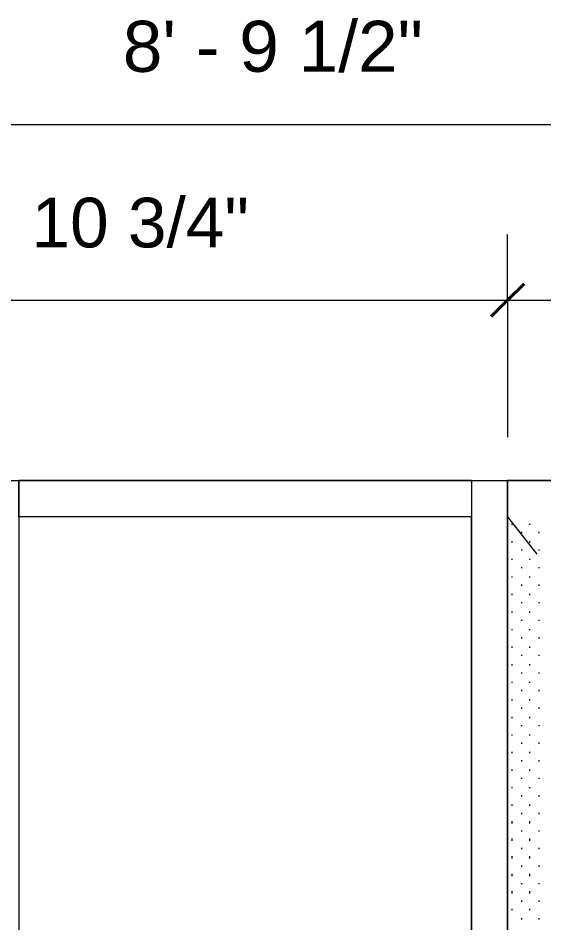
# Model space of a CAD drawing. Header units: inches. Extents: x -6061 to 13621, y -296 to 7483.
# Drawn here: x -5287.7 to -5251.7, y -122.8 to -60.9 of the extents above; entities that cross this region are included whole.
import ezdxf

# ---------------------------------------------------------------- set-up
doc = ezdxf.new("R2010")
doc.units = ezdxf.units.IN
doc.header["$MEASUREMENT"] = 0
doc.layers.get('0').update_dxf_attribs({"linetype": 'CONTINUOUS'})
doc.styles.add('Arial$001H0', font='arial.ttf')

msp = doc.modelspace()

# ---------------------------------------------------------------- linework, layer by layer
at = {"color": 7, "linetype": 'Continuous', "lineweight": 9, "true_color": 0x000007}
for p, q in [((-5325.86791, -68.18824), (-5215.90366, -68.18824)), ((-5254.18691, -80.20181), (-5254.18691, -75.71674)), ((-5254.18691, -80.20181), (-5254.18691, -75.71674)), ((-5288.8661, -80.20181), (-5251.94438, -80.20181)), ((-5256.42945, -80.20181), (-5215.90366, -80.20181)), ((-5254.18691, -80.20181), (-5254.18691, -89.5724)), ((-5254.18691, -80.20181), (-5254.18691, -89.5724)), ((-5290.14755, -92.53575), (-5287.66474, -92.53575)), ((-5287.66474, -95.01855), (-5287.66474, -92.53575)), ((-5256.66972, -92.53575), (-5287.66474, -92.53575)), ((-5287.66474, -92.53575), (-5287.66474, -184.55973)), ((-5256.66972, -92.53575), (-5254.18691, -92.53575)), ((-5256.66972, -92.53575), (-5256.66972, -184.55973)), ((-5256.66972, -92.53575), (-5256.66972, -95.01855)), ((-5254.18691, -95.01855), (-5254.18691, -92.53575)), ((-5218.14619, -92.53575), (-5254.18691, -92.53575)), ((-5254.18691, -92.53575), (-5254.18691, -184.55973)), ((-5256.66972, -95.01855), (-5287.66474, -95.01855)), ((-5287.66474, -95.01855), (-5287.66474, -182.07692)), ((-5256.66972, -95.01855), (-5287.66474, -95.01855)), ((-5256.66972, -182.07692), (-5256.66972, -95.01855)), ((-5254.18691, -95.01855), (-5252.18465, -97.58145)), ((-5254.18691, -184.55973), (-5254.18691, -95.01855))]:
    msp.add_line(p, q, dxfattribs=at)
at = {"color": 7, "linetype": 'Continuous', "lineweight": 40, "true_color": 0x000007}
for q in [(-5253.06565, -79.08054), (-5253.06565, -79.08054), (-5255.30818, -81.32308), (-5255.30818, -81.32308)]:
    msp.add_line((-5254.18691, -80.20181), q, dxfattribs=at)
at = {"color": 7, "linetype": 'Continuous', "lineweight": 18, "true_color": 0x000007}
msp.add_line((-5323.62538, -92.53575), (-5215.66338, -92.53575), dxfattribs=at)
at = {"color": 7, "linetype": 'Continuous', "lineweight": 9, "true_color": 0xffffff}
for p, q in [((-5253.86655, -95.57919), (-5253.86655, -95.4991)), ((-5252.66519, -95.57919), (-5252.66519, -95.4991)), ((-5253.22583, -96.13982), (-5253.22583, -96.05973)), ((-5252.02447, -96.13982), (-5252.02447, -96.05973)), ((-5253.86655, -96.78054), (-5253.86655, -96.70045)), ((-5252.66519, -96.78054), (-5252.66519, -96.70045)), ((-5253.22583, -97.34118), (-5253.22583, -97.26109)), ((-5252.02447, -97.34118), (-5252.02447, -97.26109)), ((-5253.86655, -97.9819), (-5253.86655, -97.90181)), ((-5252.66519, -97.9819), (-5252.66519, -97.90181)), ((-5253.22583, -98.54253), (-5253.22583, -98.46244)), ((-5252.02447, -98.54253), (-5252.02447, -98.46244)), ((-5253.86655, -99.18326), (-5253.86655, -99.10317)), ((-5252.66519, -99.18326), (-5252.66519, -99.10317)), ((-5253.22583, -99.74389), (-5253.22583, -99.6638)), ((-5252.02447, -99.74389), (-5252.02447, -99.6638)), ((-5253.86655, -100.38462), (-5253.86655, -100.30453)), ((-5253.22583, -100.94525), (-5253.22583, -100.86516)), ((-5252.66519, -100.38462), (-5252.66519, -100.30453)), ((-5252.02447, -100.94525), (-5252.02447, -100.86516)), ((-5253.86655, -101.58597), (-5253.86655, -101.50588)), ((-5252.66519, -101.58597), (-5252.66519, -101.50588)), ((-5253.22583, -102.14661), (-5253.22583, -102.06652)), ((-5252.02447, -102.14661), (-5252.02447, -102.06652)), ((-5253.86655, -102.78733), (-5253.86655, -102.70724)), ((-5252.66519, -102.78733), (-5252.66519, -102.70724)), ((-5253.22583, -103.34796), (-5253.22583, -103.26787)), ((-5252.02447, -103.34796), (-5252.02447, -103.26787)), ((-5253.86655, -103.98869), (-5253.86655, -103.9086)), ((-5252.66519, -103.98869), (-5252.66519, -103.9086)), ((-5253.22583, -104.54932), (-5253.22583, -104.46923)), ((-5252.02447, -104.54932), (-5252.02447, -104.46923)), ((-5253.86655, -105.19005), (-5253.86655, -105.10995)), ((-5252.66519, -105.19005), (-5252.66519, -105.10995)), ((-5253.22583, -105.75068), (-5253.22583, -105.67059)), ((-5252.02447, -105.75068), (-5252.02447, -105.67059)), ((-5253.86655, -106.3914), (-5253.86655, -106.31131)), ((-5252.66519, -106.3914), (-5252.66519, -106.31131)), ((-5253.22583, -106.95204), (-5253.22583, -106.87195)), ((-5252.02447, -106.95204), (-5252.02447, -106.87195)), ((-5253.86655, -107.59276), (-5253.86655, -107.51267)), ((-5252.66519, -107.59276), (-5252.66519, -107.51267)), ((-5253.22583, -108.15339), (-5253.22583, -108.0733)), ((-5252.02447, -108.15339), (-5252.02447, -108.0733)), ((-5253.86655, -108.79412), (-5253.86655, -108.71403)), ((-5252.66519, -108.79412), (-5252.66519, -108.71403)), ((-5253.22583, -109.35475), (-5253.22583, -109.27466)), ((-5252.02447, -109.35475), (-5252.02447, -109.27466)), ((-5253.86655, -109.99548), (-5253.86655, -109.91538)), ((-5252.66519, -109.99548), (-5252.66519, -109.91538)), ((-5253.22583, -110.55611), (-5253.22583, -110.47602)), ((-5252.02447, -110.55611), (-5252.02447, -110.47602)), ((-5253.86655, -111.19683), (-5253.86655, -111.11674)), ((-5252.66519, -111.19683), (-5252.66519, -111.11674)), ((-5253.22583, -111.75747), (-5253.22583, -111.67738)), ((-5252.02447, -111.75747), (-5252.02447, -111.67738)), ((-5253.86655, -112.39819), (-5253.86655, -112.3181)), ((-5252.66519, -112.39819), (-5252.66519, -112.3181)), ((-5253.22583, -112.95882), (-5253.22583, -112.87873)), ((-5252.02447, -112.95882), (-5252.02447, -112.87873)), ((-5253.86655, -113.59955), (-5253.86655, -113.51946)), ((-5252.66519, -113.59955), (-5252.66519, -113.51946)), ((-5253.22583, -114.16018), (-5253.22583, -114.08009)), ((-5252.02447, -114.16018), (-5252.02447, -114.08009)), ((-5253.86655, -114.80091), (-5253.86655, -114.72081)), ((-5252.66519, -114.80091), (-5252.66519, -114.72081)), ((-5253.22583, -115.36154), (-5253.22583, -115.28145)), ((-5252.02447, -115.36154), (-5252.02447, -115.28145)), ((-5253.86655, -116.00226), (-5253.86655, -115.84208)), ((-5252.66519, -116.00226), (-5252.66519, -115.84208)), ((-5253.22583, -116.5629), (-5253.22583, -116.48281)), ((-5252.02447, -116.5629), (-5252.02447, -116.48281)), ((-5253.86655, -117.20362), (-5253.86655, -117.04344)), ((-5252.66519, -117.20362), (-5252.66519, -117.04344)), ((-5253.22583, -117.76425), (-5253.22583, -117.68416)), ((-5252.02447, -117.76425), (-5252.02447, -117.68416)), ((-5253.86655, -118.40498), (-5253.86655, -118.2448)), ((-5252.66519, -118.40498), (-5252.66519, -118.2448)), ((-5253.86655, -119.60634), (-5253.86655, -119.44615)), ((-5253.22583, -118.96561), (-5253.22583, -118.88552)), ((-5252.66519, -119.60634), (-5252.66519, -119.44615)), ((-5252.02447, -118.96561), (-5252.02447, -118.88552)), ((-5253.22583, -120.16697), (-5253.22583, -120.08688)), ((-5252.02447, -120.16697), (-5252.02447, -120.08688)), ((-5253.86655, -120.80769), (-5253.86655, -120.64751)), ((-5252.66519, -120.80769), (-5252.66519, -120.64751)), ((-5253.22583, -121.36833), (-5253.22583, -121.28824)), ((-5252.02447, -121.36833), (-5252.02447, -121.28824)), ((-5253.86655, -121.92896), (-5253.86655, -121.84887)), ((-5252.66519, -121.92896), (-5252.66519, -121.84887)), ((-5253.22583, -122.56968), (-5253.22583, -122.48959)), ((-5252.02447, -122.56968), (-5252.02447, -122.48959))]:
    msp.add_line(p, q, dxfattribs=at)

# ---------------------------------------------------------------- texts
at = {"color": 7, "true_color": 0x000007, "style": 'Arial$001H0'}
for s, height, p in [('8\' - 9 1/2"', 3.4905041, (-5280.53695, -64.58425)), ('2\' - 10 3/4"2\' - 10 3/4"', 3.4006702, (-5317.21844, -76.59782))]:
    msp.add_text(s, height=height, dxfattribs=at).set_placement(p)

doc.saveas('drawing.dxf')
